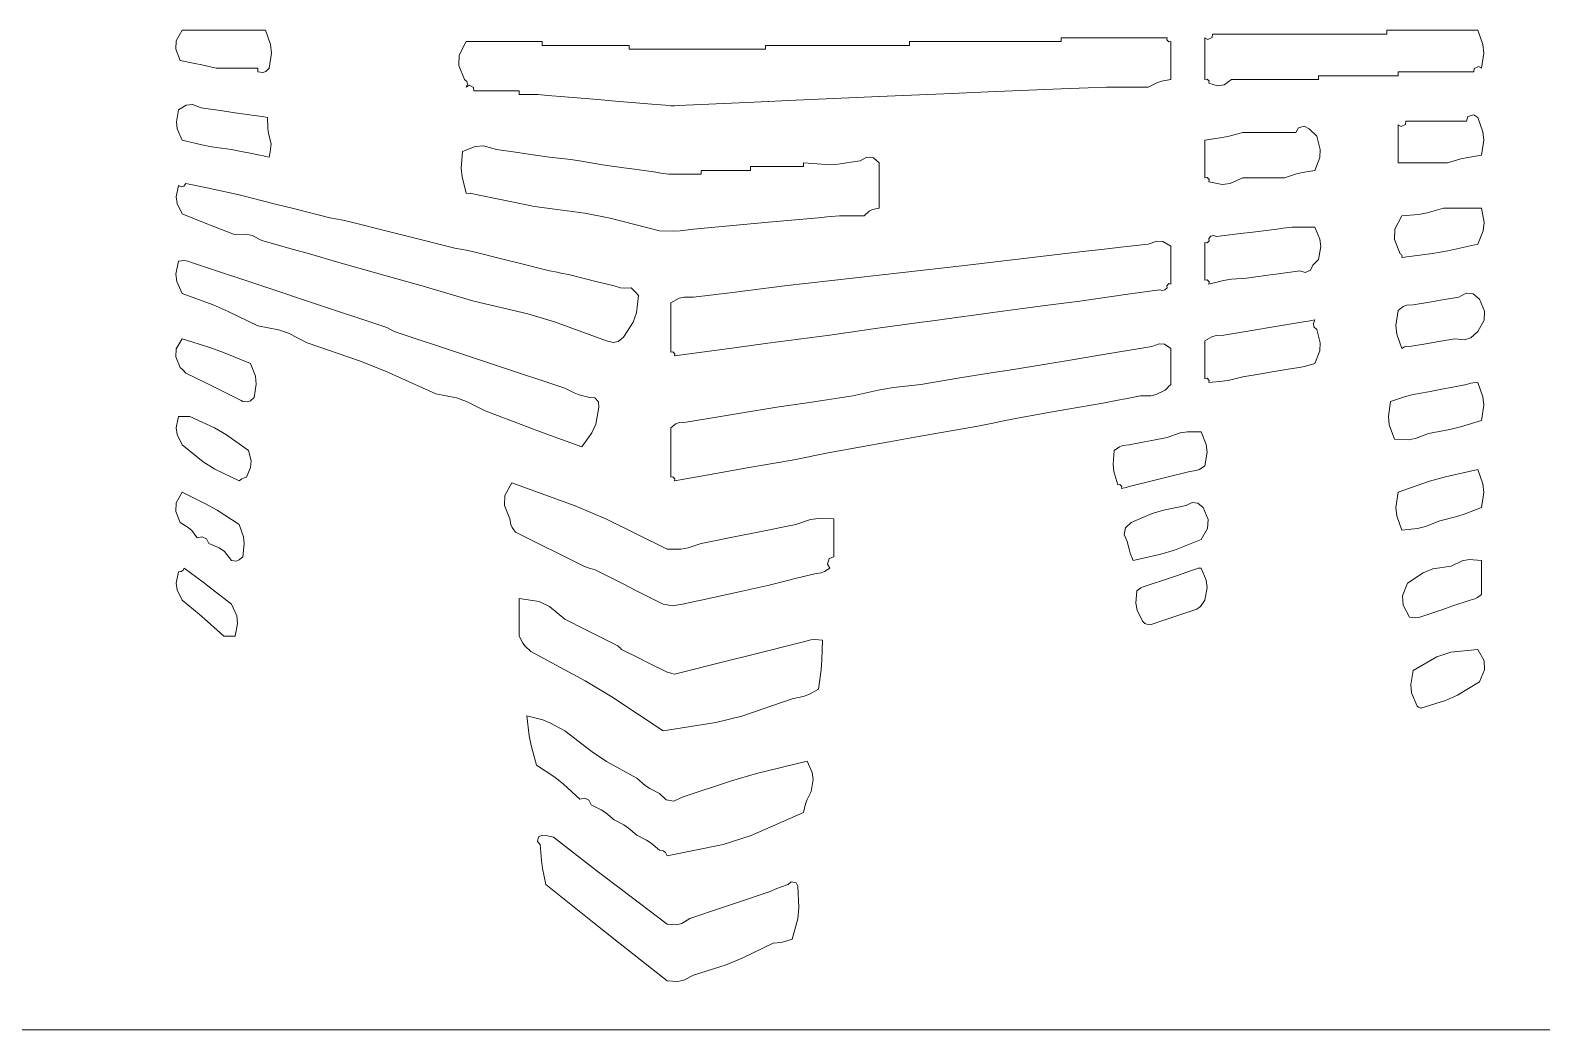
# Model space of a CAD drawing. Header units: millimetres. Extents: x 200899 to 230351, y -82611 to -20945.
# Drawn here: x 202681.59 to 202716.02, y -69539.59 to -69516.82 of the extents above; entities that cross this region are included whole.
import ezdxf

# ---------------------------------------------------------------- set-up
doc = ezdxf.new("R2010")
doc.units = ezdxf.units.MM
doc.header["$LTSCALE"] = 0.5
doc.layers.add('图框', color=7, linetype='Continuous', lineweight=18)
doc.layers.add('打印-禁用', color=7, linetype='Continuous', lineweight=15, plot=False)

# ---------------------------------------------------------------- blocks, each defined once
blk = doc.blocks.new('GZDEH零件A2图框V02版')
at = {"lineweight": 5}
for p, q in [((444.778, 5.6926), (444.744, 5.6324)), ((444.9679, 5.6926), (444.778, 5.6926)), ((445.0628, 5.6926), (444.9679, 5.6926)), ((445.2526, 5.6926), (445.0628, 5.6926)), ((445.2817, 5.6109), (445.2526, 5.6926)), ((451.8447, 5.6926), (451.6376, 5.6926)), ((451.6376, 5.6926), (451.6376, 5.6839)), ((451.6376, 5.6839), (451.6376, 5.6796)), ((451.9482, 5.6926), (451.8447, 5.6926)), ((452.1553, 5.6926), (451.9482, 5.6926)), ((452.1844, 5.6109), (452.1553, 5.6926)), ((444.744, 5.6324), (444.741, 5.584)), ((445.2866, 5.5627), (445.2817, 5.6109)), ((446.3959, 5.6278), (446.3562, 5.5511)), ((446.5684, 5.6278), (446.3959, 5.6278)), ((446.6547, 5.6278), (446.5684, 5.6278)), ((446.8273, 5.6278), (446.6547, 5.6278)), ((446.8273, 5.6192), (446.8273, 5.6278)), ((446.8273, 5.6149), (446.8273, 5.6192)), ((446.8273, 5.6063), (446.8273, 5.6149)), ((447.0257, 5.6063), (446.8273, 5.6063)), ((447.125, 5.6063), (447.0257, 5.6063)), ((447.3234, 5.6063), (447.125, 5.6063)), ((447.3234, 5.5976), (447.3234, 5.6063)), ((447.3234, 5.5933), (447.3234, 5.5976)), ((448.4278, 5.6063), (448.1, 5.6063)), ((448.1, 5.6063), (448.1, 5.5976)), ((448.1, 5.5976), (448.1, 5.5933)), ((448.5918, 5.6063), (448.4278, 5.6063)), ((448.9197, 5.6063), (448.5918, 5.6063)), ((449.2648, 5.6278), (448.9197, 5.6278)), ((448.9197, 5.6278), (448.9197, 5.6192)), ((448.9197, 5.6192), (448.9197, 5.6149)), ((448.9197, 5.6149), (448.9197, 5.6063)), ((449.4374, 5.6278), (449.2648, 5.6278)), ((449.7825, 5.6278), (449.4374, 5.6278)), ((450.0241, 5.6494), (449.7825, 5.6494)), ((449.7825, 5.6494), (449.7825, 5.6408)), ((449.7825, 5.6408), (449.7825, 5.6365)), ((449.7825, 5.6365), (449.7825, 5.6278)), ((450.1449, 5.6494), (450.0241, 5.6494)), ((450.3865, 5.6494), (450.1449, 5.6494)), ((450.3844, 5.6374), (450.3865, 5.6494)), ((450.396, 5.6258), (450.3844, 5.6374)), ((450.4081, 5.6278), (450.396, 5.6258)), ((450.4081, 5.5416), (450.4081, 5.6278)), ((450.6188, 5.6396), (450.6022, 5.6494)), ((450.6022, 5.6494), (450.6022, 5.5545)), ((450.6433, 5.6518), (450.6188, 5.6396)), ((450.6453, 5.671), (450.6433, 5.6518)), ((451.0422, 5.671), (450.6453, 5.671)), ((451.2407, 5.671), (451.0422, 5.671)), ((451.6376, 5.671), (451.2407, 5.671)), ((451.6376, 5.6796), (451.6376, 5.671)), ((452.1893, 5.5627), (452.1844, 5.6109)), ((444.741, 5.584), (444.7673, 5.52)), ((444.7673, 5.52), (444.8494, 5.5035)), ((445.2742, 5.4769), (445.2866, 5.5627)), ((446.3562, 5.5511), (446.3533, 5.4925)), ((447.3234, 5.5847), (447.3234, 5.5933)), ((447.634, 5.5847), (447.3234, 5.5847)), ((447.7894, 5.5847), (447.634, 5.5847)), ((448.1, 5.5847), (447.7894, 5.5847)), ((448.1, 5.5933), (448.1, 5.5847)), ((450.4081, 5.4984), (450.4081, 5.5416)), ((450.6022, 5.5545), (450.6022, 5.507)), ((452.1769, 5.4769), (452.1893, 5.5627)), ((444.8494, 5.5035), (444.8904, 5.4949)), ((444.8904, 5.4949), (444.9722, 5.4769)), ((444.9722, 5.4769), (445.0671, 5.4769)), ((445.0671, 5.4769), (445.1145, 5.4769)), ((445.1145, 5.4769), (445.2095, 5.4769)), ((445.2095, 5.4769), (445.2095, 5.4682)), ((445.2095, 5.4682), (445.2095, 5.4639)), ((445.2095, 5.4639), (445.2095, 5.4553)), ((445.2095, 5.4553), (445.2366, 5.4522)), ((445.2366, 5.4522), (445.2543, 5.4581)), ((445.2543, 5.4581), (445.2742, 5.4769)), ((446.3533, 5.4925), (446.3851, 5.4121)), ((450.4081, 5.4121), (450.4081, 5.4984)), ((450.6022, 5.507), (450.6022, 5.4121)), ((451.2493, 5.4251), (451.2493, 5.4337)), ((451.2493, 5.4337), (451.4305, 5.4337)), ((451.2493, 5.4208), (451.2493, 5.4251)), ((451.4305, 5.4337), (451.5211, 5.4337)), ((451.5211, 5.4337), (451.7023, 5.4337)), ((451.7023, 5.4467), (451.7023, 5.4553)), ((451.7023, 5.4553), (451.8749, 5.4553)), ((451.7023, 5.4423), (451.7023, 5.4467)), ((451.7023, 5.4337), (451.7023, 5.4423)), ((451.8749, 5.4553), (451.9612, 5.4553)), ((451.9612, 5.4553), (452.1337, 5.4553)), ((452.1337, 5.4553), (452.1358, 5.4745)), ((452.1358, 5.4745), (452.1603, 5.4867)), ((452.1603, 5.4867), (452.1769, 5.4769)), ((446.3851, 5.4121), (446.3988, 5.4008)), ((446.4026, 5.3854), (446.3959, 5.369)), ((446.3959, 5.369), (446.4125, 5.3789)), ((446.3988, 5.4008), (446.4026, 5.3854)), ((446.4125, 5.3789), (446.4369, 5.3666)), ((446.4369, 5.3666), (446.439, 5.3474)), ((446.439, 5.3474), (446.5425, 5.3474)), ((446.5425, 5.3474), (446.5943, 5.3474)), ((446.5943, 5.3474), (446.6979, 5.3474)), ((446.6979, 5.3474), (446.6979, 5.3388)), ((446.6979, 5.3388), (446.6979, 5.3345)), ((449.1613, 5.3323), (449.3683, 5.341)), ((449.3683, 5.341), (449.7825, 5.3582)), ((449.7825, 5.3582), (449.886, 5.3625)), ((449.886, 5.3625), (449.9378, 5.3647)), ((449.9378, 5.3647), (450.0414, 5.369)), ((450.0414, 5.369), (450.1363, 5.369)), ((450.1363, 5.369), (450.1837, 5.369)), ((450.1837, 5.369), (450.2786, 5.369)), ((450.2786, 5.369), (450.3276, 5.3931)), ((450.3276, 5.3931), (450.3544, 5.402)), ((450.3544, 5.402), (450.4081, 5.4121)), ((450.6022, 5.4121), (450.6142, 5.4142)), ((450.6142, 5.4142), (450.6258, 5.4026)), ((450.6258, 5.4026), (450.6238, 5.3906)), ((450.6238, 5.3906), (450.674, 5.3752)), ((450.674, 5.3752), (450.7107, 5.3813)), ((450.7107, 5.3813), (450.7532, 5.4121)), ((450.7532, 5.4121), (450.9517, 5.4121)), ((450.9517, 5.4121), (451.0509, 5.4121)), ((451.0509, 5.4121), (451.2493, 5.4121)), ((451.2493, 5.4121), (451.2493, 5.4208)), ((444.8011, 5.2661), (444.7565, 5.2396)), ((444.8375, 5.2692), (444.8011, 5.2661)), ((444.8859, 5.2504), (444.8375, 5.2692)), ((446.6979, 5.3345), (446.6979, 5.3259)), ((446.6979, 5.3259), (446.741, 5.3259)), ((446.741, 5.3259), (446.7626, 5.3259)), ((446.7626, 5.3259), (446.8057, 5.3259)), ((446.8057, 5.3259), (446.8575, 5.3215)), ((446.8575, 5.3215), (446.8834, 5.3194)), ((446.8834, 5.3194), (446.9351, 5.3151)), ((446.9351, 5.3151), (447.1422, 5.2978)), ((447.1422, 5.2978), (447.2458, 5.2892)), ((447.2458, 5.2892), (447.4528, 5.2719)), ((447.4528, 5.2719), (447.5046, 5.2676)), ((447.5046, 5.2676), (447.5305, 5.2655)), ((447.5305, 5.2655), (447.5823, 5.2611)), ((447.5607, 5.2611), (448.0353, 5.2827)), ((447.5693, 5.2611), (447.5607, 5.2611)), ((447.5736, 5.2611), (447.5693, 5.2611)), ((447.5823, 5.2611), (447.5736, 5.2611)), ((448.0353, 5.2827), (448.2725, 5.2935)), ((448.2725, 5.2935), (448.7471, 5.3151)), ((448.7471, 5.3151), (449.1613, 5.3323)), ((444.7565, 5.2396), (444.7451, 5.1709)), ((444.7451, 5.1709), (444.7502, 5.1307)), ((445.0067, 5.2331), (444.8859, 5.2504)), ((445.0671, 5.2245), (445.0067, 5.2331)), ((445.1879, 5.2072), (445.0671, 5.2245)), ((445.2181, 5.2029), (445.1879, 5.2072)), ((445.2332, 5.2007), (445.2181, 5.2029)), ((445.2634, 5.1964), (445.2332, 5.2007)), ((445.2655, 5.1355), (445.2634, 5.1964)), ((451.7455, 5.1749), (451.7434, 5.1557)), ((451.8835, 5.1749), (451.7455, 5.1749)), ((451.9525, 5.1749), (451.8835, 5.1749)), ((452.0906, 5.1749), (451.9525, 5.1749)), ((452.0999, 5.2005), (452.0906, 5.1749)), ((452.1325, 5.2113), (452.0999, 5.2005)), ((452.1553, 5.1964), (452.1325, 5.2113)), ((452.1844, 5.1148), (452.1553, 5.1964)), ((444.7502, 5.1307), (444.778, 5.067)), ((445.2699, 5.1046), (445.2655, 5.1355)), ((445.285, 5.0454), (445.2699, 5.1046)), ((450.6893, 5.0793), (450.6022, 5.067)), ((450.7328, 5.0879), (450.6893, 5.0793)), ((450.8179, 5.1101), (450.7328, 5.0879)), ((450.9387, 5.1101), (450.8179, 5.1101)), ((450.9991, 5.1101), (450.9387, 5.1101)), ((451.1199, 5.1101), (450.9991, 5.1101)), ((451.1357, 5.1373), (451.1199, 5.1101)), ((451.1676, 5.1464), (451.1357, 5.1373)), ((451.1954, 5.1317), (451.1676, 5.1464)), ((451.2127, 5.1145), (451.1954, 5.1317)), ((451.2213, 5.1058), (451.2127, 5.1145)), ((451.2385, 5.0886), (451.2213, 5.1058)), ((451.2581, 5.0133), (451.2385, 5.0886)), ((451.7189, 5.1434), (451.7023, 5.1533)), ((451.7023, 5.1533), (451.7023, 5.067)), ((451.7434, 5.1557), (451.7189, 5.1434)), ((452.1893, 5.0665), (452.1844, 5.1148)), ((444.778, 5.067), (444.8891, 5.0403)), ((444.8891, 5.0403), (444.9454, 5.0294)), ((444.9454, 5.0294), (445.0585, 5.0131)), ((445.0585, 5.0131), (445.1232, 5.0001)), ((445.1232, 5.0001), (445.1555, 4.9937)), ((445.1555, 4.9937), (445.2202, 4.9807)), ((445.2742, 4.9699), (445.2783, 5.0002)), ((445.2783, 5.0002), (445.2805, 5.0153)), ((445.2805, 5.0153), (445.285, 5.0454)), ((446.3743, 5.0023), (446.367, 4.9073)), ((446.4466, 5.031), (446.3743, 5.0023)), ((446.4934, 5.0336), (446.4466, 5.031)), ((446.5684, 5.0131), (446.4934, 5.0336)), ((446.6892, 4.9958), (446.5684, 5.0131)), ((446.7496, 4.9872), (446.6892, 4.9958)), ((450.6022, 5.067), (450.6022, 4.9807)), ((451.2556, 4.9671), (451.2581, 5.0133)), ((451.7023, 5.067), (451.7023, 5.0239)), ((451.7023, 5.0239), (451.7023, 4.9376)), ((452.1769, 4.9807), (452.1893, 5.0665)), ((445.2202, 4.9807), (445.2418, 4.9764)), ((445.2418, 4.9764), (445.2526, 4.9742)), ((445.2526, 4.9742), (445.2742, 4.9699)), ((446.367, 4.9073), (446.3715, 4.8572)), ((446.8704, 4.9699), (446.7496, 4.9872)), ((446.9917, 4.9564), (446.8704, 4.9699)), ((447.0522, 4.9477), (446.9917, 4.9564)), ((447.1724, 4.9268), (447.0522, 4.9477)), ((447.2932, 4.9095), (447.1724, 4.9268)), ((447.3536, 4.9009), (447.2932, 4.9095)), ((448.1345, 4.916), (448.0137, 4.916)), ((448.0137, 4.916), (448.0137, 4.9074)), ((448.0137, 4.9074), (448.0137, 4.9031)), ((448.1949, 4.916), (448.1345, 4.916)), ((448.3157, 4.916), (448.1949, 4.916)), ((448.4449, 4.9285), (448.3157, 4.9376)), ((448.3157, 4.9376), (448.3157, 4.9289)), ((448.3157, 4.9289), (448.3157, 4.9246)), ((448.3157, 4.9246), (448.3157, 4.916)), ((448.511, 4.9307), (448.4449, 4.9285)), ((448.6392, 4.9484), (448.511, 4.9307)), ((448.677, 4.9697), (448.6392, 4.9484)), ((448.7143, 4.966), (448.677, 4.9697)), ((448.7471, 4.9376), (448.7143, 4.966)), ((448.7471, 4.834), (448.7471, 4.9376)), ((450.6022, 4.9807), (450.6022, 4.9376)), ((450.6022, 4.9376), (450.6022, 4.8513)), ((451.2278, 4.8944), (451.2556, 4.9671)), ((451.7023, 4.9376), (451.8145, 4.9376)), ((451.8145, 4.9376), (451.8706, 4.9376)), ((451.8706, 4.9376), (451.9827, 4.9376)), ((451.9827, 4.9376), (452.0592, 4.9596)), ((452.0592, 4.9596), (452.0983, 4.9683)), ((452.0983, 4.9683), (452.1769, 4.9807)), ((446.3715, 4.8572), (446.3959, 4.765)), ((447.4744, 4.8836), (447.3536, 4.9009)), ((447.5046, 4.8793), (447.4744, 4.8836)), ((447.5197, 4.8772), (447.5046, 4.8793)), ((447.5499, 4.8729), (447.5197, 4.8772)), ((447.6233, 4.8729), (447.5499, 4.8729)), ((447.6599, 4.8729), (447.6233, 4.8729)), ((447.7333, 4.8729), (447.6599, 4.8729)), ((447.8454, 4.8944), (447.7333, 4.8944)), ((447.7333, 4.8944), (447.7333, 4.8858)), ((447.7333, 4.8858), (447.7333, 4.8815)), ((447.7333, 4.8815), (447.7333, 4.8729)), ((447.9015, 4.8944), (447.8454, 4.8944)), ((448.0137, 4.8944), (447.9015, 4.8944)), ((448.0137, 4.9031), (448.0137, 4.8944)), ((448.7471, 4.7823), (448.7471, 4.834)), ((450.6022, 4.8513), (450.6142, 4.8533)), ((450.6142, 4.8533), (450.6258, 4.8418)), ((450.6258, 4.8418), (450.6238, 4.8297)), ((450.6238, 4.8297), (450.7004, 4.8143)), ((450.7466, 4.8194), (450.8179, 4.8513)), ((450.8179, 4.8513), (450.9128, 4.8513)), ((450.9128, 4.8513), (450.9603, 4.8513)), ((450.9603, 4.8513), (451.0552, 4.8513)), ((451.0552, 4.8513), (451.1227, 4.8738)), ((451.1227, 4.8738), (451.1576, 4.8825)), ((451.1576, 4.8825), (451.2278, 4.8944)), ((444.7565, 4.8082), (444.7447, 4.7439)), ((444.7447, 4.7439), (444.7499, 4.7053)), ((444.7729, 4.8014), (444.7565, 4.8082)), ((444.7883, 4.8052), (444.7729, 4.8014)), ((444.7996, 4.8189), (444.7883, 4.8052)), ((444.9206, 4.7941), (444.7996, 4.8189)), ((444.981, 4.7811), (444.9206, 4.7941)), ((445.1016, 4.7542), (444.981, 4.7811)), ((445.3087, 4.7025), (445.1016, 4.7542)), ((446.3959, 4.765), (446.422, 4.7627)), ((446.422, 4.7627), (446.4351, 4.7605)), ((446.4351, 4.7605), (446.4606, 4.7542)), ((446.4606, 4.7542), (446.59, 4.7283)), ((448.7471, 4.6787), (448.7471, 4.7823)), ((450.7004, 4.8143), (450.7466, 4.8194)), ((444.7499, 4.7053), (444.778, 4.6464)), ((445.4122, 4.6766), (445.3087, 4.7025)), ((445.6193, 4.6248), (445.4122, 4.6766)), ((446.59, 4.7283), (446.6547, 4.7154)), ((446.6547, 4.7154), (446.7841, 4.6895)), ((446.7841, 4.6895), (447.0717, 4.6502)), ((447.0717, 4.6502), (447.215, 4.622)), ((448.6608, 4.6356), (448.6895, 4.6614)), ((448.6895, 4.6614), (448.7092, 4.6713)), ((448.7092, 4.6713), (448.7471, 4.6787)), ((451.8682, 4.6528), (451.82, 4.644)), ((451.9612, 4.6787), (451.8682, 4.6528)), ((452.0475, 4.6787), (451.9612, 4.6787)), ((452.0906, 4.6787), (452.0475, 4.6787)), ((452.1769, 4.6787), (452.0906, 4.6787)), ((452.1918, 4.5977), (452.1769, 4.6787)), ((444.778, 4.6464), (444.8986, 4.5984)), ((444.8986, 4.5984), (444.959, 4.5747)), ((444.959, 4.5747), (445.08, 4.5277)), ((445.6625, 4.6162), (445.6193, 4.6248)), ((445.684, 4.6119), (445.6625, 4.6162)), ((445.7272, 4.6032), (445.684, 4.6119)), ((445.9688, 4.5428), (445.7272, 4.6032)), ((447.215, 4.622), (447.496, 4.5493)), ((447.6901, 4.5601), (447.9749, 4.586)), ((447.9749, 4.586), (448.1172, 4.5989)), ((448.1172, 4.5989), (448.402, 4.6248)), ((448.402, 4.6248), (448.4494, 4.6291)), ((448.4494, 4.6291), (448.4731, 4.6313)), ((448.4731, 4.6313), (448.5206, 4.6356)), ((448.5206, 4.6356), (448.5767, 4.6356)), ((448.5767, 4.6356), (448.6047, 4.6356)), ((448.6047, 4.6356), (448.6608, 4.6356)), ((451.0466, 4.5644), (451.0121, 4.5601)), ((451.0638, 4.5666), (451.0466, 4.5644)), ((451.0983, 4.5709), (451.0638, 4.5666)), ((451.1501, 4.5709), (451.0983, 4.5709)), ((451.176, 4.5709), (451.1501, 4.5709)), ((451.2278, 4.5709), (451.176, 4.5709)), ((451.2566, 4.5029), (451.2278, 4.5709)), ((451.7239, 4.6356), (451.6842, 4.5588)), ((451.82, 4.644), (451.7239, 4.6356)), ((452.1868, 4.55), (452.1918, 4.5977)), ((445.08, 4.5277), (445.1417, 4.5306)), ((445.1417, 4.5306), (445.1759, 4.5233)), ((445.1759, 4.5233), (445.231, 4.4954)), ((445.231, 4.4954), (445.4126, 4.4447)), ((446.0896, 4.5126), (445.9688, 4.5428)), ((446.3312, 4.4522), (446.0896, 4.5126)), ((447.496, 4.5493), (447.5738, 4.5488)), ((447.5738, 4.5488), (447.6129, 4.551)), ((447.6129, 4.551), (447.6901, 4.5601)), ((450.3273, 4.492), (450.2786, 4.4738)), ((450.3631, 4.489), (450.3273, 4.492)), ((450.4081, 4.463), (450.3631, 4.489)), ((450.6142, 4.4825), (450.6022, 4.4846)), ((450.6022, 4.4846), (450.6022, 4.3983)), ((450.6258, 4.4941), (450.6142, 4.4825)), ((450.6351, 4.5199), (450.6238, 4.5062)), ((450.6238, 4.5062), (450.6258, 4.4941)), ((450.6505, 4.5237), (450.6351, 4.5199)), ((450.6669, 4.5169), (450.6505, 4.5237)), ((450.805, 4.5342), (450.6669, 4.5169)), ((450.874, 4.5428), (450.805, 4.5342)), ((451.0121, 4.5601), (450.874, 4.5428)), ((451.2616, 4.4603), (451.2566, 4.5029)), ((451.6842, 4.5588), (451.6813, 4.5002)), ((451.6813, 4.5002), (451.7131, 4.4199)), ((452.1553, 4.4738), (452.1868, 4.55)), ((445.4126, 4.4447), (445.5032, 4.4189)), ((445.5032, 4.4189), (445.684, 4.3659)), ((446.3743, 4.4436), (446.3312, 4.4522)), ((446.3959, 4.4393), (446.3743, 4.4436)), ((446.439, 4.4307), (446.3959, 4.4393)), ((446.6116, 4.3875), (446.439, 4.4307)), ((449.8904, 4.4307), (449.2175, 4.3515)), ((450.0457, 4.4479), (449.8904, 4.4307)), ((450.1233, 4.4565), (450.0457, 4.4479)), ((450.2786, 4.4738), (450.1233, 4.4565)), ((450.4081, 4.3767), (450.4081, 4.463)), ((450.6022, 4.3983), (450.6022, 4.3552)), ((451.2493, 4.3875), (451.2616, 4.4603)), ((451.7131, 4.4199), (451.7215, 4.4152)), ((451.7215, 4.4152), (451.7252, 4.4079)), ((451.7239, 4.3983), (451.8976, 4.4208)), ((451.7252, 4.4079), (451.7239, 4.3983)), ((451.8976, 4.4208), (451.9843, 4.4359)), ((451.9843, 4.4359), (452.1553, 4.4738)), ((444.7565, 4.3767), (444.7425, 4.3042)), ((444.7425, 4.3042), (444.7476, 4.2607)), ((444.7911, 4.3803), (444.7565, 4.3767)), ((444.8101, 4.3779), (444.7911, 4.3803)), ((444.8428, 4.3659), (444.8101, 4.3779)), ((445.2828, 4.2193), (444.8428, 4.3659)), ((445.684, 4.3659), (445.9864, 4.2812)), ((446.6979, 4.3659), (446.6116, 4.3875)), ((446.8704, 4.3228), (446.6979, 4.3659)), ((446.9136, 4.3142), (446.8704, 4.3228)), ((446.9351, 4.3099), (446.9136, 4.3142)), ((446.9783, 4.3012), (446.9351, 4.3099)), ((448.881, 4.3127), (448.2078, 4.2365)), ((449.2175, 4.3515), (448.881, 4.3127)), ((450.4081, 4.3336), (450.4081, 4.3767)), ((450.4081, 4.2473), (450.4081, 4.3336)), ((450.6022, 4.3552), (450.6022, 4.2689)), ((450.9603, 4.2969), (451.0207, 4.3055)), ((451.0207, 4.3055), (451.1415, 4.3228)), ((451.1415, 4.3228), (451.1725, 4.312)), ((451.1725, 4.312), (451.2034, 4.3252)), ((451.2034, 4.3252), (451.217, 4.3552)), ((451.217, 4.3552), (451.2299, 4.3681)), ((451.2299, 4.3681), (451.2364, 4.3746)), ((451.2364, 4.3746), (451.2493, 4.3875)), ((444.7476, 4.2607), (444.778, 4.1934)), ((445.5028, 4.1459), (445.2828, 4.2193)), ((445.9864, 4.2812), (446.1375, 4.238)), ((446.1375, 4.238), (446.439, 4.1502)), ((447.0818, 4.2753), (446.9783, 4.3012)), ((447.1336, 4.2624), (447.0818, 4.2753)), ((447.2371, 4.2365), (447.1336, 4.2624)), ((447.2745, 4.2253), (447.2371, 4.2365)), ((447.2952, 4.223), (447.2745, 4.2253)), ((447.3342, 4.2257), (447.2952, 4.223)), ((447.3515, 4.2085), (447.3342, 4.2257)), ((448.2078, 4.2365), (448.0007, 4.2106)), ((450.3731, 4.214), (450.3865, 4.2257)), ((450.3844, 4.2378), (450.396, 4.2493)), ((450.3865, 4.2257), (450.3844, 4.2378)), ((450.396, 4.2493), (450.4081, 4.2473)), ((450.6022, 4.2689), (450.6142, 4.2709)), ((450.6142, 4.2709), (450.6258, 4.2593)), ((450.6238, 4.2473), (450.7086, 4.2678)), ((450.6258, 4.2593), (450.6238, 4.2473)), ((450.7086, 4.2678), (450.7524, 4.2743)), ((450.7524, 4.2743), (450.8395, 4.2797)), ((450.8395, 4.2797), (450.9603, 4.2969)), ((444.778, 4.1934), (444.9537, 4.1279)), ((445.9429, 3.9992), (445.5028, 4.1459)), ((446.439, 4.1502), (446.7459, 4.0778)), ((447.3601, 4.1999), (447.3515, 4.2085)), ((447.3773, 4.1826), (447.3601, 4.1999)), ((447.3649, 4.0824), (447.3773, 4.1826)), ((447.6072, 4.1657), (447.5607, 4.1395)), ((447.5607, 4.1395), (447.5607, 4.0273)), ((447.6368, 4.1731), (447.6072, 4.1657)), ((447.6901, 4.1718), (447.6368, 4.1731)), ((447.8972, 4.1977), (447.6901, 4.1718)), ((448.0007, 4.2106), (447.8972, 4.1977)), ((449.6919, 4.1244), (449.8904, 4.1502)), ((449.8904, 4.1502), (450.0716, 4.1761)), ((450.0716, 4.1761), (450.1622, 4.1891)), ((450.1622, 4.1891), (450.3434, 4.215)), ((450.3434, 4.215), (450.3607, 4.2109)), ((450.3607, 4.2109), (450.3731, 4.214)), ((451.8921, 4.1459), (451.7886, 4.1287)), ((451.9439, 4.1546), (451.8921, 4.1459)), ((452.0475, 4.1718), (451.9439, 4.1546)), ((452.0891, 4.1949), (452.0475, 4.1718)), ((452.1293, 4.1913), (452.0891, 4.1949)), ((452.1661, 4.161), (452.1293, 4.1913)), ((452.1944, 4.0932), (452.1661, 4.161)), ((444.9537, 4.1279), (445.0404, 4.0911)), ((445.0404, 4.0911), (445.2095, 4.01)), ((446.7459, 4.0778), (446.8979, 4.0322)), ((447.3459, 4.0301), (447.3649, 4.0824)), ((449.0922, 4.0424), (449.213, 4.0596)), ((449.213, 4.0596), (449.2734, 4.0683)), ((449.2734, 4.0683), (449.3942, 4.0855)), ((449.3942, 4.0855), (449.5927, 4.1114)), ((449.5927, 4.1114), (449.6919, 4.1244)), ((451.7023, 4.0963), (451.6899, 4.0105)), ((451.7315, 4.1188), (451.7023, 4.0963)), ((451.7518, 4.1265), (451.7315, 4.1188)), ((451.7886, 4.1287), (451.7518, 4.1265)), ((452.1914, 4.0417), (452.1944, 4.0932)), ((445.2095, 4.01), (445.3259, 3.9868)), ((445.3259, 3.9868), (445.384, 3.9667)), ((445.384, 3.9667), (445.4899, 3.913)), ((445.9601, 3.9906), (445.9429, 3.9992)), ((445.9688, 3.9863), (445.9601, 3.9906)), ((445.986, 3.9777), (445.9688, 3.9863)), ((446.3743, 3.8482), (445.986, 3.9777)), ((446.8979, 4.0322), (447.194, 3.9237)), ((447.2911, 3.9453), (447.3459, 4.0301)), ((447.5607, 4.0273), (447.5607, 3.9712)), ((447.5607, 3.9712), (447.5607, 3.859)), ((448.4667, 3.9561), (448.6479, 3.982)), ((448.6479, 3.982), (448.7385, 3.9949)), ((448.7385, 3.9949), (448.9197, 4.0208)), ((448.9197, 4.0208), (448.9887, 4.0294)), ((448.9887, 4.0294), (449.0232, 4.0338)), ((449.0232, 4.0338), (449.0922, 4.0424)), ((450.8913, 3.9863), (450.7101, 3.9561)), ((450.9819, 4.0014), (450.8913, 3.9863)), ((451.163, 4.0316), (450.9819, 4.0014)), ((451.1889, 4.0359), (451.163, 4.0316)), ((451.2019, 4.0381), (451.1889, 4.0359)), ((451.2278, 4.0424), (451.2019, 4.0381)), ((451.2193, 4.0221), (451.2278, 4.0424)), ((451.2229, 4.0039), (451.2193, 4.0221)), ((451.2385, 3.9885), (451.2229, 4.0039)), ((451.2582, 3.9132), (451.2385, 3.9885)), ((451.6899, 4.0105), (451.6948, 3.9623)), ((451.6948, 3.9623), (451.7239, 3.8806)), ((452.1155, 3.9403), (452.1553, 3.9777)), ((452.1553, 3.9777), (452.1914, 4.0417)), ((444.7445, 3.879), (444.7414, 3.8322)), ((444.778, 3.9345), (444.7445, 3.879)), ((444.9356, 3.8851), (444.778, 3.9345)), ((445.0135, 3.857), (444.9356, 3.8851)), ((445.4899, 3.913), (445.7883, 3.81)), ((447.194, 3.9237), (447.2326, 3.9141)), ((447.2326, 3.9141), (447.2602, 3.9202)), ((447.2602, 3.9202), (447.2911, 3.9453)), ((447.5823, 3.8375), (447.9359, 3.8858)), ((447.9359, 3.8858), (448.1128, 3.9095)), ((448.1128, 3.9095), (448.4667, 3.9561)), ((450.3002, 3.8914), (449.9896, 3.8396)), ((450.3406, 3.9072), (450.3002, 3.8914)), ((450.3716, 3.9041), (450.3406, 3.9072)), ((450.4081, 3.8806), (450.3716, 3.9041)), ((450.4081, 3.7986), (450.4081, 3.8806)), ((450.6406, 3.9472), (450.6022, 3.9237)), ((450.6022, 3.9237), (450.6022, 3.8375)), ((450.665, 3.9545), (450.6406, 3.9472)), ((450.7101, 3.9561), (450.665, 3.9545)), ((451.2556, 3.8669), (451.2582, 3.9132)), ((451.7239, 3.8806), (451.7389, 3.8901)), ((451.7389, 3.8901), (451.7493, 3.8927)), ((451.7493, 3.8927), (451.767, 3.8914)), ((451.767, 3.8914), (451.8706, 3.9086)), ((451.8706, 3.9086), (451.9223, 3.9173)), ((451.9223, 3.9173), (452.0259, 3.9345)), ((452.0259, 3.9345), (452.0801, 3.9285)), ((452.0801, 3.9285), (452.1155, 3.9403)), ((444.7414, 3.8322), (444.7673, 3.7727)), ((445.1663, 3.7943), (445.0135, 3.857)), ((445.1953, 3.7218), (445.1663, 3.7943)), ((445.7883, 3.81), (445.9356, 3.7515)), ((446.5684, 3.7835), (446.3743, 3.8482)), ((447.5607, 3.859), (447.5727, 3.8611)), ((447.5727, 3.8611), (447.5843, 3.8495)), ((447.5843, 3.8495), (447.5823, 3.8375)), ((449.8343, 3.8137), (449.5237, 3.762)), ((449.9896, 3.8396), (449.8343, 3.8137)), ((450.4081, 3.7576), (450.4081, 3.7986)), ((450.6022, 3.8375), (450.6022, 3.7943)), ((450.6022, 3.7943), (450.6022, 3.708)), ((451.1682, 3.7778), (451.2278, 3.7943)), ((451.2278, 3.7943), (451.2556, 3.8669)), ((444.7673, 3.7727), (444.7802, 3.7598)), ((444.7802, 3.7598), (444.7867, 3.7533)), ((444.7867, 3.7533), (444.7996, 3.7404)), ((444.7996, 3.7404), (444.9204, 3.68)), ((445.2003, 3.6773), (445.1953, 3.7218)), ((445.9356, 3.7515), (446.2233, 3.6217)), ((446.9567, 3.6541), (446.5684, 3.7835)), ((449.1397, 3.7016), (448.9844, 3.6757)), ((449.2173, 3.7145), (449.1397, 3.7016)), ((449.3727, 3.7404), (449.2173, 3.7145)), ((449.4331, 3.749), (449.3727, 3.7404)), ((449.4633, 3.7533), (449.4331, 3.749)), ((449.5237, 3.762), (449.4633, 3.7533)), ((450.4081, 3.6757), (450.4081, 3.7576)), ((450.6022, 3.708), (450.6142, 3.7101)), ((450.6142, 3.7101), (450.6258, 3.6985)), ((450.7414, 3.7001), (450.8179, 3.7188)), ((450.8179, 3.7188), (450.9215, 3.7361)), ((450.9215, 3.7361), (450.9732, 3.7447)), ((450.9732, 3.7447), (451.0768, 3.762)), ((451.0768, 3.762), (451.1378, 3.7713)), ((451.1378, 3.7713), (451.1682, 3.7778)), ((444.9204, 3.68), (444.9808, 3.6498)), ((444.9808, 3.6498), (445.1016, 3.5894)), ((445.1879, 3.6002), (445.2003, 3.6773)), ((446.2233, 3.6217), (446.3397, 3.5985)), ((447.0106, 3.6275), (446.9567, 3.6541)), ((447.0391, 3.6166), (447.0106, 3.6275)), ((447.0969, 3.6002), (447.0391, 3.6166)), ((448.75, 3.6441), (448.5961, 3.611)), ((448.828, 3.6571), (448.75, 3.6441)), ((448.9844, 3.6757), (448.828, 3.6571)), ((450.293, 3.6102), (450.3243, 3.6174)), ((450.3243, 3.6174), (450.3757, 3.6433)), ((450.3757, 3.6433), (450.3887, 3.6563)), ((450.3887, 3.6563), (450.3951, 3.6627)), ((450.3951, 3.6627), (450.4081, 3.6757)), ((450.6258, 3.6985), (450.6238, 3.6865)), ((450.6238, 3.6865), (450.7022, 3.6935)), ((450.7022, 3.6935), (450.7414, 3.7001)), ((451.7872, 3.6174), (451.7436, 3.6065)), ((451.8749, 3.6325), (451.7872, 3.6174)), ((451.9612, 3.6498), (451.8749, 3.6325)), ((452.0043, 3.6584), (451.9612, 3.6498)), ((452.0906, 3.6757), (452.0043, 3.6584)), ((452.1161, 3.682), (452.0906, 3.6757)), ((452.1292, 3.6842), (452.1161, 3.682)), ((452.1553, 3.6865), (452.1292, 3.6842)), ((452.1844, 3.6048), (452.1553, 3.6865)), ((445.1016, 3.5894), (445.1102, 3.5851)), ((445.1102, 3.5851), (445.1145, 3.5829)), ((445.1145, 3.5829), (445.1232, 3.5786)), ((445.1232, 3.5786), (445.1503, 3.5755)), ((445.1503, 3.5755), (445.168, 3.5814)), ((445.168, 3.5814), (445.1879, 3.6002)), ((446.3397, 3.5985), (446.3979, 3.5784)), ((446.3979, 3.5784), (446.5037, 3.5247)), ((447.1274, 3.5987), (447.0969, 3.6002)), ((447.1494, 3.5767), (447.1274, 3.5987)), ((447.1331, 3.4493), (447.1508, 3.5462)), ((447.1508, 3.5462), (447.1494, 3.5767)), ((448.1647, 3.5462), (447.9576, 3.5117)), ((448.3373, 3.5715), (448.1647, 3.5462)), ((448.4236, 3.5844), (448.3373, 3.5715)), ((448.5961, 3.611), (448.4236, 3.5844)), ((449.722, 3.5165), (449.8213, 3.5337)), ((449.8213, 3.5337), (450.0198, 3.5678)), ((450.0198, 3.5678), (450.1061, 3.5851)), ((450.1061, 3.5851), (450.1492, 3.5937)), ((450.1492, 3.5937), (450.2355, 3.611)), ((450.2355, 3.611), (450.293, 3.6102)), ((451.6592, 3.5786), (451.6468, 3.4928)), ((451.7436, 3.6065), (451.6592, 3.5786)), ((452.1769, 3.4708), (452.1893, 3.5566)), ((452.1893, 3.5566), (452.1844, 3.6048)), ((444.7565, 3.4923), (444.7447, 3.4281)), ((444.7824, 3.4923), (444.7565, 3.4923)), ((444.7953, 3.4923), (444.7824, 3.4923)), ((444.8212, 3.4923), (444.7953, 3.4923)), ((444.9615, 3.4273), (444.8212, 3.4923)), ((446.5037, 3.5247), (446.7231, 3.4409)), ((447.1117, 3.3995), (447.1331, 3.4493)), ((447.5899, 3.4501), (447.5607, 3.4276)), ((447.6102, 3.4578), (447.5899, 3.4501)), ((447.647, 3.46), (447.6102, 3.4578)), ((447.8541, 3.4945), (447.647, 3.46)), ((447.9576, 3.5117), (447.8541, 3.4945)), ((449.3079, 3.4384), (449.3942, 3.4557)), ((449.3942, 3.4557), (449.4374, 3.4643)), ((449.4374, 3.4643), (449.5237, 3.4815)), ((449.5237, 3.4815), (449.722, 3.5165)), ((451.6468, 3.4928), (451.6516, 3.4446)), ((451.6516, 3.4446), (451.6808, 3.3629)), ((452.0581, 3.4335), (452.1769, 3.4708)), ((444.7447, 3.4281), (444.7499, 3.3894)), ((444.7499, 3.3894), (444.778, 3.3305)), ((445.0295, 3.3878), (444.9615, 3.4273)), ((445.1555, 3.2982), (445.0295, 3.3878)), ((446.7231, 3.4409), (446.8331, 3.3999)), ((446.8331, 3.3999), (447.0538, 3.3198)), ((447.0538, 3.3198), (447.1117, 3.3995)), ((447.5607, 3.4276), (447.5607, 3.3154)), ((448.8032, 3.3478), (448.9714, 3.378)), ((448.9714, 3.378), (449.3079, 3.4384)), ((450.3865, 3.3737), (450.3002, 3.3564)), ((450.461, 3.399), (450.3865, 3.3737)), ((450.5019, 3.4059), (450.461, 3.399)), ((450.5806, 3.406), (450.5019, 3.4059)), ((450.6097, 3.3335), (450.5806, 3.406)), ((451.6808, 3.3629), (451.7594, 3.3605)), ((451.7594, 3.3605), (451.8012, 3.3674)), ((451.8012, 3.3674), (451.8749, 3.3953)), ((451.8749, 3.3953), (451.9973, 3.4183)), ((451.9973, 3.4183), (452.0581, 3.4335)), ((444.778, 3.3305), (444.898, 3.2352)), ((445.1706, 3.2395), (445.1555, 3.2982)), ((447.5607, 3.3154), (447.5607, 3.2594)), ((448.3804, 3.2701), (448.4667, 3.2874)), ((448.4667, 3.2874), (448.8032, 3.3478)), ((450.0845, 3.2982), (450.079, 3.2202)), ((450.1146, 3.3195), (450.0845, 3.2982)), ((450.1341, 3.3268), (450.1146, 3.3195)), ((450.1708, 3.3305), (450.1341, 3.3268)), ((450.2571, 3.3478), (450.1708, 3.3305)), ((450.3002, 3.3564), (450.2571, 3.3478)), ((450.6022, 3.2119), (450.6146, 3.289)), ((450.6146, 3.289), (450.6097, 3.3335)), ((444.898, 3.2352), (444.9642, 3.1933)), ((444.9642, 3.1933), (445.1016, 3.1256)), ((445.1447, 3.1472), (445.168, 3.2031)), ((445.168, 3.2031), (445.1706, 3.2395)), ((447.5607, 3.2594), (447.5607, 3.1472)), ((447.8496, 3.1738), (447.9834, 3.1976)), ((447.9834, 3.1976), (448.251, 3.2443)), ((448.251, 3.2443), (448.3373, 3.2615)), ((448.3373, 3.2615), (448.3804, 3.2701)), ((450.079, 3.2202), (450.0836, 3.1789)), ((450.5524, 3.1845), (450.5714, 3.1916)), ((450.5714, 3.1916), (450.6022, 3.2119)), ((452.1553, 3.1903), (451.9713, 3.1499)), ((452.1844, 3.1087), (452.1553, 3.1903)), ((445.1016, 3.1256), (445.1174, 3.1368)), ((445.1174, 3.1368), (445.1264, 3.1413)), ((445.1264, 3.1413), (445.1447, 3.1472)), ((446.6547, 3.1148), (446.6157, 3.0426)), ((447.0168, 2.9849), (446.6547, 3.1148)), ((447.5607, 3.1472), (447.5727, 3.1492)), ((447.5727, 3.1492), (447.5843, 3.1376)), ((447.5823, 3.1256), (447.8496, 3.1738)), ((447.5843, 3.1376), (447.5823, 3.1256)), ((450.0836, 3.1789), (450.1061, 3.104)), ((450.1061, 3.104), (450.1181, 3.1061)), ((450.1181, 3.1061), (450.1297, 3.0945)), ((450.1708, 3.0933), (450.3088, 3.1278)), ((450.3088, 3.1278), (450.3779, 3.145)), ((450.3779, 3.145), (450.5159, 3.1795)), ((450.5159, 3.1795), (450.5524, 3.1845)), ((451.88, 3.1238), (451.7023, 3.0609)), ((451.9713, 3.1499), (451.88, 3.1238)), ((452.1893, 3.0604), (452.1844, 3.1087)), ((444.778, 3.0609), (444.744, 3.0007)), ((444.9116, 2.9954), (444.778, 3.0609)), ((446.6157, 3.0426), (446.6127, 2.9858)), ((450.1297, 3.0945), (450.1276, 3.0825)), ((450.1276, 3.0825), (450.1449, 3.0868)), ((450.1449, 3.0868), (450.1535, 3.0889)), ((450.1535, 3.0889), (450.1708, 3.0933)), ((451.7023, 3.0609), (451.6899, 2.9751)), ((452.1769, 2.9746), (452.1893, 3.0604)), ((444.744, 3.0007), (444.741, 2.9523)), ((444.741, 2.9523), (444.7673, 2.8883)), ((444.9768, 2.9585), (444.9116, 2.9954)), ((445.1016, 2.8776), (444.9768, 2.9585)), ((446.6127, 2.9858), (446.6439, 2.9099)), ((447.1949, 2.9089), (447.0168, 2.9849)), ((450.302, 2.94), (450.1816, 2.8883)), ((450.3659, 2.9598), (450.302, 2.94)), ((450.4943, 2.9854), (450.3659, 2.9598)), ((450.529, 3.0035), (450.4943, 2.9854)), ((450.5616, 2.9998), (450.529, 3.0035)), ((450.5914, 2.9746), (450.5616, 2.9998)), ((450.62, 2.9069), (450.5914, 2.9746)), ((451.6899, 2.9751), (451.6948, 2.9269)), ((451.6948, 2.9269), (451.7239, 2.8452)), ((452.0362, 2.9236), (452.084, 2.9388)), ((452.084, 2.9388), (452.1769, 2.9746)), ((444.7673, 2.8883), (444.8117, 2.8614)), ((444.8117, 2.8614), (444.8324, 2.843)), ((444.8324, 2.843), (444.8643, 2.8021)), ((445.1264, 2.808), (445.1016, 2.8776)), ((446.6439, 2.9099), (446.6503, 2.8777)), ((446.6503, 2.8777), (446.6574, 2.8613)), ((446.6574, 2.8613), (446.6763, 2.8344)), ((447.5391, 2.7373), (447.1949, 2.9089)), ((448.2725, 2.8776), (448.0568, 2.8344)), ((448.3552, 2.9056), (448.2725, 2.8776)), ((448.401, 2.9124), (448.3552, 2.9056)), ((448.4882, 2.9099), (448.401, 2.9124)), ((448.4882, 2.8236), (448.4882, 2.9099)), ((450.1493, 2.8584), (450.1417, 2.8205)), ((450.1816, 2.8883), (450.1493, 2.8584)), ((450.5806, 2.7913), (450.6169, 2.8551)), ((450.6169, 2.8551), (450.62, 2.9069)), ((451.7239, 2.8452), (451.8123, 2.8548)), ((451.8123, 2.8548), (451.8571, 2.866)), ((451.8571, 2.866), (451.9396, 2.8991)), ((451.9396, 2.8991), (452.0362, 2.9236)), ((444.8643, 2.8021), (444.8928, 2.807)), ((444.8928, 2.807), (444.9159, 2.7955)), ((444.9159, 2.7955), (444.929, 2.7697)), ((444.929, 2.7697), (444.989, 2.7453)), ((445.1232, 2.6942), (445.1311, 2.7676)), ((445.1311, 2.7676), (445.1264, 2.808)), ((446.6763, 2.8344), (446.8316, 2.7568)), ((446.8316, 2.7568), (446.9093, 2.7179)), ((447.7333, 2.7697), (447.6587, 2.7443)), ((447.949, 2.8128), (447.7333, 2.7697)), ((448.0568, 2.8344), (447.949, 2.8128)), ((448.4882, 2.7805), (448.4882, 2.8236)), ((448.4882, 2.6942), (448.4882, 2.7805)), ((450.1417, 2.8205), (450.16, 2.7805)), ((450.16, 2.7805), (450.1696, 2.7365)), ((450.4293, 2.7322), (450.5806, 2.7913)), ((444.989, 2.7453), (445.0182, 2.7233)), ((445.0182, 2.7233), (445.0585, 2.6726)), ((445.0585, 2.6726), (445.0856, 2.6695)), ((445.0856, 2.6695), (445.1033, 2.6755)), ((445.1033, 2.6755), (445.1232, 2.6942)), ((446.9093, 2.7179), (447.0646, 2.6403)), ((447.6179, 2.7375), (447.5391, 2.7373)), ((447.6587, 2.7443), (447.6179, 2.7375)), ((448.4518, 2.6523), (448.4626, 2.6849)), ((448.4626, 2.6849), (448.4882, 2.6942)), ((450.1696, 2.7365), (450.1761, 2.7146)), ((450.1761, 2.7146), (450.1924, 2.6726)), ((450.1924, 2.6726), (450.3508, 2.7082)), ((450.3508, 2.7082), (450.4293, 2.7322)), ((452.0674, 2.6712), (452.0043, 2.6403)), ((452.1069, 2.6786), (452.0674, 2.6712)), ((452.1769, 2.6726), (452.1069, 2.6786)), ((452.1769, 2.595), (452.1769, 2.6726)), ((444.7565, 2.6079), (444.7447, 2.5437)), ((444.7719, 2.61), (444.7565, 2.6079)), ((444.781, 2.6161), (444.7719, 2.61)), ((444.7888, 2.6295), (444.781, 2.6161)), ((444.8975, 2.5486), (444.7888, 2.6295)), ((447.0646, 2.6403), (447.0904, 2.6316)), ((447.0904, 2.6316), (447.1034, 2.6273)), ((447.1034, 2.6273), (447.1293, 2.6187)), ((447.1293, 2.6187), (447.2846, 2.541)), ((448.2769, 2.5712), (448.3804, 2.5971)), ((448.3804, 2.5971), (448.4169, 2.6021)), ((448.4169, 2.6021), (448.4359, 2.6092)), ((448.4359, 2.6092), (448.4667, 2.6295)), ((448.4667, 2.6295), (448.4518, 2.6523)), ((450.4339, 2.5842), (450.3822, 2.5669)), ((450.5375, 2.6187), (450.4339, 2.5842)), ((450.5537, 2.626), (450.5375, 2.6187)), ((450.5629, 2.6283), (450.5537, 2.626)), ((450.5806, 2.6295), (450.5629, 2.6283)), ((450.6095, 2.5615), (450.5806, 2.6295)), ((451.8444, 2.603), (451.7563, 2.5432)), ((451.899, 2.6244), (451.8444, 2.603)), ((452.0043, 2.6403), (451.899, 2.6244)), ((452.1769, 2.5561), (452.1769, 2.595)), ((444.7447, 2.5437), (444.7499, 2.505)), ((444.7499, 2.505), (444.778, 2.4461)), ((444.9514, 2.5076), (444.8975, 2.5486)), ((445.0585, 2.4246), (444.9514, 2.5076)), ((447.2846, 2.541), (447.3622, 2.5022)), ((447.3622, 2.5022), (447.5176, 2.4246)), ((447.8884, 2.4815), (447.966, 2.4988)), ((447.966, 2.4988), (448.1215, 2.5324)), ((448.1215, 2.5324), (448.2251, 2.5583)), ((448.2251, 2.5583), (448.2769, 2.5712)), ((450.2139, 2.5001), (450.2079, 2.4301)), ((450.2376, 2.5167), (450.2139, 2.5001)), ((450.2511, 2.5235), (450.2376, 2.5167)), ((450.2786, 2.5324), (450.2511, 2.5235)), ((450.3822, 2.5669), (450.2786, 2.5324)), ((450.6022, 2.4461), (450.6145, 2.519)), ((450.6145, 2.519), (450.6095, 2.5615)), ((451.7563, 2.5432), (451.7272, 2.4711)), ((452.1769, 2.4785), (452.1769, 2.5561)), ((444.778, 2.4461), (444.8754, 2.3671)), ((445.0885, 2.3571), (445.0585, 2.4246)), ((446.8103, 2.4386), (446.6979, 2.4569)), ((446.6979, 2.4569), (446.6979, 2.3706)), ((446.8695, 2.4115), (446.8103, 2.4386)), ((446.9567, 2.3383), (446.8695, 2.4115)), ((447.5176, 2.4246), (447.5391, 2.4202)), ((447.5391, 2.4202), (447.5499, 2.4181)), ((447.5499, 2.4181), (447.5715, 2.4138)), ((447.5715, 2.4138), (447.6362, 2.4267)), ((447.6362, 2.4267), (447.6686, 2.4332)), ((447.6686, 2.4332), (447.7333, 2.4461)), ((447.7333, 2.4461), (447.8884, 2.4815)), ((450.2079, 2.4301), (450.2154, 2.3905)), ((450.5564, 2.3964), (450.5765, 2.4115)), ((450.5765, 2.4115), (450.6022, 2.4461)), ((451.7272, 2.4711), (451.7302, 2.4175)), ((451.7302, 2.4175), (451.767, 2.3491)), ((451.9569, 2.3944), (452.0086, 2.4116)), ((452.0086, 2.4116), (452.1122, 2.4461)), ((452.1122, 2.4461), (452.1397, 2.455)), ((452.1397, 2.455), (452.1532, 2.4618)), ((452.1532, 2.4618), (452.1769, 2.4785)), ((444.8754, 2.3671), (444.9229, 2.326)), ((444.9229, 2.326), (445.0153, 2.2412)), ((445.0936, 2.3138), (445.0885, 2.3571)), ((446.6979, 2.3706), (446.6979, 2.3275)), ((446.6979, 2.3275), (446.6979, 2.2412)), ((447.0775, 2.2779), (446.9567, 2.3383)), ((450.2154, 2.3905), (450.2463, 2.3275)), ((450.2463, 2.3275), (450.2604, 2.3143)), ((450.2894, 2.3059), (450.38, 2.3361)), ((450.38, 2.3361), (450.4253, 2.3512)), ((450.4253, 2.3512), (450.5159, 2.3814)), ((450.5159, 2.3814), (450.5564, 2.3964)), ((451.767, 2.3491), (451.8016, 2.3455)), ((451.8016, 2.3455), (451.8207, 2.3479)), ((451.8207, 2.3479), (451.8533, 2.3598)), ((451.8533, 2.3598), (451.9569, 2.3944)), ((445.0153, 2.2412), (445.0412, 2.2412)), ((445.0412, 2.2412), (445.0542, 2.2412)), ((445.0542, 2.2412), (445.08, 2.2412)), ((445.08, 2.2412), (445.0936, 2.3138)), ((446.6979, 2.2412), (446.7171, 2.2026)), ((447.1379, 2.2477), (447.0775, 2.2779)), ((447.2587, 2.1873), (447.1379, 2.2477)), ((450.2604, 2.3143), (450.2704, 2.3093)), ((450.2704, 2.3093), (450.2894, 2.3059)), ((446.7171, 2.2026), (446.7309, 2.1842)), ((446.7309, 2.1842), (446.7626, 2.1549)), ((446.7626, 2.1549), (447.0726, 1.9878)), ((447.2673, 2.1787), (447.2587, 2.1873)), ((447.2716, 2.1743), (447.2673, 2.1787)), ((447.2803, 2.1657), (447.2716, 2.1743)), ((447.3838, 2.1139), (447.2803, 2.1657)), ((448.3157, 2.2089), (448.0223, 2.1355)), ((448.3574, 2.2208), (448.3157, 2.2089)), ((448.3803, 2.2231), (448.3574, 2.2208)), ((448.4235, 2.2196), (448.3803, 2.2231)), ((448.4214, 2.1072), (448.4235, 2.2196)), ((452.1553, 2.1657), (452.002, 2.1497)), ((452.1916, 2.1018), (452.1553, 2.1657)), ((447.4356, 2.0881), (447.3838, 2.1139)), ((447.5391, 2.0363), (447.4356, 2.0881)), ((447.8756, 2.0988), (447.5823, 2.0255)), ((448.0223, 2.1355), (447.8756, 2.0988)), ((448.417, 2.0507), (448.4214, 2.1072)), ((451.9222, 2.1239), (451.7886, 2.0471)), ((452.002, 2.1497), (451.9222, 2.1239)), ((452.1946, 2.0501), (452.1916, 2.1018)), ((447.0726, 1.9878), (447.2242, 1.8968)), ((447.5564, 2.032), (447.5391, 2.0363)), ((447.565, 2.0298), (447.5564, 2.032)), ((447.5823, 2.0255), (447.565, 2.0298)), ((448.402, 1.9392), (448.417, 2.0507)), ((451.7886, 2.0471), (451.7737, 1.966)), ((452.0406, 1.9063), (452.1661, 1.9824)), ((452.1661, 1.9824), (452.1946, 2.0501)), ((447.2242, 1.8968), (447.5176, 1.7019)), ((448.251, 1.8853), (448.3139, 1.8975)), ((448.3139, 1.8975), (448.3455, 1.9088)), ((448.3455, 1.9088), (448.402, 1.9392)), ((451.7737, 1.966), (451.7787, 1.9183)), ((451.7787, 1.9183), (451.8102, 1.8421)), ((451.9718, 1.8752), (452.0406, 1.9063)), ((447.9652, 1.7864), (448.251, 1.8853)), ((451.8102, 1.8421), (451.8188, 1.8378)), ((451.8188, 1.8378), (451.8231, 1.8357)), ((451.8231, 1.8357), (451.8317, 1.8314)), ((451.8317, 1.8314), (451.9718, 1.8752)), ((446.8308, 1.7645), (446.741, 1.7882)), ((446.741, 1.7882), (446.7542, 1.6748)), ((446.8753, 1.7467), (446.8308, 1.7645)), ((446.9567, 1.7019), (446.8753, 1.7467)), ((447.5176, 1.7019), (447.8162, 1.7492)), ((447.8162, 1.7492), (447.9652, 1.7864)), ((446.7542, 1.6748), (446.7651, 1.6181)), ((447.1123, 1.5823), (446.9567, 1.7019)), ((446.7651, 1.6181), (446.7949, 1.5078)), ((447.1951, 1.5278), (447.1123, 1.5823)), ((446.7949, 1.5078), (446.8998, 1.438)), ((447.3666, 1.4323), (447.1951, 1.5278)), ((448.3373, 1.5294), (448.0492, 1.4598)), ((448.3651, 1.4656), (448.3373, 1.5294)), ((448.3702, 1.4254), (448.3651, 1.4656)), ((446.8998, 1.438), (446.95, 1.3987)), ((446.95, 1.3987), (447.043, 1.3137)), ((447.4139, 1.3919), (447.3666, 1.4323)), ((447.4405, 1.3742), (447.4139, 1.3919)), ((447.9063, 1.4186), (447.6254, 1.3244)), ((448.0492, 1.4598), (447.9063, 1.4186)), ((448.3588, 1.3568), (448.3702, 1.4254)), ((447.043, 1.3137), (447.0715, 1.3186)), ((447.0715, 1.3186), (447.0946, 1.3071)), ((447.0946, 1.3071), (447.1077, 1.2813)), ((447.496, 1.346), (447.4405, 1.3742)), ((447.5341, 1.31), (447.496, 1.346)), ((447.5776, 1.3027), (447.5341, 1.31)), ((447.6254, 1.3244), (447.5776, 1.3027)), ((448.3271, 1.2873), (448.336, 1.3118)), ((448.336, 1.3118), (448.3588, 1.3568)), ((447.1077, 1.2813), (447.1632, 1.2531)), ((447.1632, 1.2531), (447.1898, 1.2354)), ((447.1898, 1.2354), (447.2371, 1.195)), ((448.0175, 1.1063), (448.3157, 1.2382)), ((448.3157, 1.2382), (448.3271, 1.2873)), ((447.2371, 1.195), (447.2926, 1.1669)), ((447.2926, 1.1669), (447.3192, 1.1491)), ((447.3192, 1.1491), (447.3666, 1.1087)), ((446.8076, 1.099), (446.8021, 1.0714)), ((446.8021, 1.0714), (446.8165, 1.0548)), ((446.8273, 1.1087), (446.8076, 1.099)), ((446.8165, 1.0548), (446.824, 0.9636)), ((446.8533, 1.1056), (446.8273, 1.1087)), ((446.8663, 1.1034), (446.8533, 1.1056)), ((446.892, 1.0979), (446.8663, 1.1034)), ((447.1495, 0.8978), (446.892, 1.0979)), ((447.3666, 1.1087), (447.422, 1.0806)), ((447.422, 1.0806), (447.4487, 1.0628)), ((447.4487, 1.0628), (447.496, 1.0224)), ((447.5391, 0.9901), (447.8586, 1.0555)), ((447.8586, 1.0555), (448.0175, 1.1063)), ((446.824, 0.9636), (446.8305, 0.918)), ((447.496, 1.0224), (447.5172, 1.0185)), ((447.5172, 1.0185), (447.5294, 1.0093)), ((447.5294, 1.0093), (447.5391, 0.9901)), ((446.8305, 0.918), (446.8489, 0.8283)), ((447.2789, 0.7985), (447.1495, 0.8978)), ((446.8489, 0.8283), (447.124, 0.6071)), ((447.5391, 0.6018), (447.2789, 0.7985)), ((448.1215, 0.7852), (447.9403, 0.7248)), ((448.1641, 0.8037), (448.1215, 0.7852)), ((448.1858, 0.8124), (448.1641, 0.8037)), ((448.2294, 0.8283), (448.1858, 0.8124)), ((448.246, 0.8427), (448.2294, 0.8283)), ((448.2736, 0.8372), (448.246, 0.8427)), ((448.2833, 0.8175), (448.2736, 0.8372)), ((448.2903, 0.6962), (448.2833, 0.8175)), ((447.8497, 0.6946), (447.6686, 0.6342)), ((447.9403, 0.7248), (447.8497, 0.6946)), ((448.2835, 0.6326), (448.2903, 0.6962)), ((447.124, 0.6071), (447.2621, 0.4971)), ((447.6234, 0.6058), (447.5924, 0.598)), ((447.6686, 0.6342), (447.6234, 0.6058)), ((448.251, 0.5155), (448.2835, 0.6326)), ((447.5924, 0.598), (447.5391, 0.6018)), ((447.2621, 0.4971), (447.5391, 0.2782)), ((447.9677, 0.4076), (448.1431, 0.494)), ((448.1431, 0.494), (448.187, 0.4974)), ((448.187, 0.4974), (448.2091, 0.5019)), ((448.2091, 0.5019), (448.251, 0.5155)), ((447.6901, 0.3106), (447.8762, 0.3706)), ((447.8762, 0.3706), (447.9677, 0.4076)), ((447.5391, 0.2782), (447.6008, 0.2754)), ((447.6008, 0.2754), (447.635, 0.2827)), ((447.635, 0.2827), (447.6901, 0.3106))]:
    blk.add_line(p, q, dxfattribs=at)
at = {"layer": '打印-禁用', "linetype": 'Continuous'}
blk.add_line((0, 0), (594, 0), dxfattribs=at)
blk = doc.blocks.new('DEH A2')
at = {"layer": '图框'}
blk.add_blockref('GZDEH零件A2图框V02版', (0, 0), dxfattribs=at)

msp = doc.modelspace()

# ---------------------------------------------------------------- block references
at = {"layer": '图框', "xscale": 4, "yscale": 4, "zscale": 4}
msp.add_blockref('DEH A2', (200905.943, -69539.589), dxfattribs=at)

doc.saveas('drawing.dxf')
